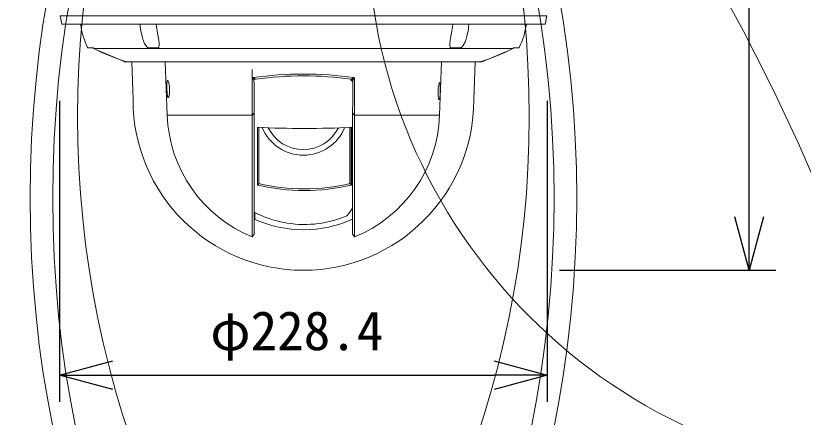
# Model space of a CAD drawing. Units: millimetres, scale not verified. Extents: x -184 to 140, y -117 to 117.
# Drawn here: x -35.48 to 1.49, y 26.83 to 45.66 of the extents above; entities that cross this region are included whole.
import ezdxf
from ezdxf.enums import TextEntityAlignment as Align

# ---------------------------------------------------------------- set-up
doc = ezdxf.new("R2010")
doc.units = ezdxf.units.MM
doc.header["$LTSCALE"] = 0.125
doc.layers.add('0-0_0', color=7, linetype='Continuous')
doc.layers.add('0-5_SUNPO', color=7, linetype='Continuous')
doc.layers.add('0-4_GAIKEI', color=1, linetype='Continuous', lineweight=18)
doc.styles.add('ＭＳ ゴシック', font='')
doc.styles.get('ＭＳ ゴシック').set_extended_font_data('MS Gothic')

# ---------------------------------------------------------------- blocks, each defined once
blk = doc.blocks.new('_Open30')
at = {"layer": '0-0_0'}
blk.add_line((0, 0), (-1, 0), dxfattribs=at)
blk.add_lwpolyline([(-1, 0.26795), (0, 0), (-1, -0.26795)], dxfattribs=at)
blk = doc.blocks.new('D1')
at = {"layer": '0-5_SUNPO'}
for p, q in [((31.0663, 409.1809), (31.0663, 395.054)), ((53.9663, 409.1809), (53.9663, 395.054)), ((33.5663, 396.304), (51.4663, 396.304))]:
    blk.add_line(p, q, dxfattribs=at)
at = {"layer": '0-5_SUNPO', "xscale": 2.5, "yscale": 2.5, "rotation": 180}
blk.add_blockref('_Open30', (31.0663, 396.304), dxfattribs=at)
at = {"layer": '0-5_SUNPO', "xscale": 2.5, "yscale": 2.5}
blk.add_blockref('_Open30', (53.9663, 396.304), dxfattribs=at)
at = {"layer": '0-5_SUNPO', "style": 'ＭＳ ゴシック'}
blk.add_text('φ228.4', height=1.833, dxfattribs=at).set_placement((38.1413, 396.929), align=Align.BOTTOM_LEFT)
blk = doc.blocks.new('D2')
at = {"layer": '0-5_SUNPO'}
for p, q in [((54.5327, 436.9693), (64.6932, 436.9693)), ((63.4432, 403.7293), (63.4432, 434.4693)), ((54.5327, 401.2293), (64.6932, 401.2293))]:
    blk.add_line(p, q, dxfattribs=at)
at = {"layer": '0-5_SUNPO', "xscale": 2.5, "yscale": 2.5}
for p, rotation in [((63.4432, 436.9693), 90), ((63.4432, 401.2293), 270)]:
    blk.add_blockref('_Open30', p, dxfattribs=dict(at, rotation=rotation))
at = {"layer": '0-5_SUNPO', "style": 'ＭＳ ゴシック'}
blk.add_text('357.4', height=1.833, rotation=90, dxfattribs=at).set_placement((62.8182, 415.9743), align=Align.BOTTOM_LEFT)

msp = doc.modelspace()

# ---------------------------------------------------------------- linework, layer by layer
at = {"layer": '0-4_GAIKEI'}
for p, q in [((-33.3964, 45.6642), (-10.5523, 45.6642)), ((-12.1388, 44.1342), (-31.81, 44.1342)), ((-29.2298, 44.1575), (-29.2253, 44.1574)), ((-29.2253, 44.1574), (-29.0204, 44.1574)), ((-29.0205, 44.1574), (-28.8099, 44.1574)), ((-28.8099, 44.1574), (-28.8051, 44.1575)), ((-15.0388, 44.1574), (-15.0436, 44.1575)), ((-14.8283, 44.1574), (-15.0388, 44.1574)), ((-14.6234, 44.1574), (-14.8283, 44.1574)), ((-14.6189, 44.1575), (-14.6234, 44.1574)), ((-28.458, 43.5062), (-28.3705, 41.0008)), ((-15.4908, 43.5062), (-15.5783, 41.0008)), ((-24.3744, 35.2912), (-24.3744, 43.1439)), ((-24.2955, 42.666), (-24.3744, 42.7148)), ((-19.7137, 42.6966), (-19.6533, 42.631)), ((-19.5744, 42.7148), (-19.6532, 42.666)), ((-19.5744, 42.7148), (-19.5744, 35.2912)), ((-24.2848, 41.0933), (-24.3744, 41.0266)), ((-24.2846, 41.068), (-24.3744, 41.0008)), ((-24.2846, 41.068), (-24.2848, 41.0933)), ((-24.2846, 41.068), (-24.2845, 41.0061)), ((-19.6641, 41.068), (-19.6639, 41.0933)), ((-19.6641, 41.068), (-19.5744, 41.0008)), ((-19.6639, 41.0933), (-19.5744, 41.0266)), ((-24.3744, 41.0008), (-28.3705, 41.0008)), ((-15.5783, 41.0008), (-19.5744, 41.0008)), ((-24.1294, 40.4326), (-24.1294, 37.7226)), ((-24.0744, 40.4297), (-24.0744, 37.7755)), ((-19.7892, 40.4289), (-19.7892, 37.7852)), ((-19.7744, 40.4297), (-19.7744, 37.7755)), ((-19.7194, 37.7226), (-19.7194, 40.4326)), ((-24.0744, 37.7755), (-24.1294, 37.7226)), ((-19.7194, 37.7226), (-19.7744, 37.7755)), ((-19.6643, 36.6054), (-19.6709, 36.6212)), ((-24.2744, 36.3992), (-24.2844, 36.3992)), ((-24.2744, 36.1184), (-24.2744, 36.4428)), ((-24.2566, 36.1104), (-24.2568, 36.4338)), ((-19.6643, 36.1229), (-19.6643, 35.4168)), ((-19.6643, 35.4168), (-19.5744, 35.2912))]:
    msp.add_line(p, q, dxfattribs=at)
at = {"layer": '0-4_GAIKEI', "color": 7}
for p, q in [((-33.3244, 45.2642), (-33.3964, 45.6642)), ((-10.6244, 45.2642), (-10.5523, 45.6642)), ((-33.3244, 45.2642), (-10.6244, 45.2642)), ((-32.0635, 44.1542), (-31.8423, 44.1542)), ((-30.3932, 43.5123), (-31.6139, 44.0354)), ((-13.5555, 43.5123), (-12.3349, 44.0354)), ((-11.8853, 44.1542), (-12.1064, 44.1542)), ((-30.25, 43.5042), (-30.2407, 43.5042)), ((-29.9744, 41.7242), (-30.0365, 43.5042)), ((-13.6991, 43.5042), (-14.7122, 43.5042)), ((-13.9744, 41.7242), (-13.9122, 43.5042)), ((-13.6987, 43.5042), (-13.708, 43.5042)), ((-13.5555, 43.5123), (-13.5558, 43.5123))]:
    msp.add_line(p, q, dxfattribs=at)
at = {"layer": '0-4_GAIKEI'}
for points in [[(-29.5835, 44.8458), (-29.5686, 44.7722), (-29.5513, 44.6988), (-29.5334, 44.6328), (-29.5132, 44.5674), (-29.4891, 44.4993), (-29.4613, 44.4313), (-29.4295, 44.3647), (-29.4023, 44.3157), (-29.3716, 44.2683), (-29.3486, 44.2378), (-29.3228, 44.2089), (-29.2926, 44.1824), (-29.2812, 44.1717), (-29.2676, 44.1646), (-29.2545, 44.1606), (-29.2298, 44.1575)], [(-28.7779, 44.1824), (-28.7702, 44.1949), (-28.7642, 44.2086), (-28.7597, 44.223), (-28.7541, 44.2502), (-28.751, 44.2783), (-28.7497, 44.3102), (-28.75, 44.3425), (-28.7542, 44.4083), (-28.7617, 44.4758), (-28.768, 44.5211), (-28.7827, 44.6122), (-28.7964, 44.6897), (-28.8257, 44.8459)], [(-15.0708, 44.1824), (-15.0786, 44.1949), (-15.0845, 44.2086), (-15.089, 44.223), (-15.0946, 44.2502), (-15.0977, 44.2783), (-15.0991, 44.3102), (-15.0988, 44.3425), (-15.0946, 44.4083), (-15.087, 44.4758), (-15.0807, 44.5211), (-15.0661, 44.6122), (-15.0523, 44.6897), (-15.023, 44.8459)], [(-14.2652, 44.8458), (-14.2802, 44.7722), (-14.2975, 44.6988), (-14.3153, 44.6328), (-14.3355, 44.5674), (-14.3596, 44.4993), (-14.3874, 44.4313), (-14.4192, 44.3647), (-14.4464, 44.3157), (-14.4771, 44.2683), (-14.5002, 44.2378), (-14.5259, 44.2089), (-14.5561, 44.1824)], [(-28.8051, 44.1575), (-28.7937, 44.1589), (-28.789, 44.1606), (-28.7835, 44.1648), (-28.7798, 44.172), (-28.7779, 44.1824)], [(-15.0436, 44.1575), (-15.0551, 44.1589), (-15.0598, 44.1606), (-15.0653, 44.1648), (-15.0689, 44.172), (-15.0708, 44.1824)], [(-14.5561, 44.1824), (-14.5676, 44.1717), (-14.5811, 44.1646), (-14.5943, 44.1606), (-14.6189, 44.1575)], [(-28.3852, 42.2242), (-28.3875, 42.3304), (-28.3869, 42.4281), (-28.3843, 42.4898), (-28.3798, 42.5412), (-28.3758, 42.569), (-28.3709, 42.5913), (-28.3656, 42.6072), (-28.3597, 42.6179), (-28.3546, 42.6226), (-28.3492, 42.6242)], [(-28.3492, 42.6242), (-28.3451, 42.6233), (-28.3364, 42.6167), (-28.3295, 42.6074), (-28.3225, 42.5944), (-28.3083, 42.5579), (-28.2976, 42.5208), (-28.2874, 42.4763), (-28.2776, 42.4218), (-28.2694, 42.3615), (-28.263, 42.2938), (-28.2591, 42.2242)], [(-24.3744, 42.7148), (-24.3723, 42.7302), (-24.3662, 42.7439), (-24.3552, 42.756), (-24.3416, 42.7627), (-24.3365, 42.7638)], [(-24.2824, 42.7019), (-24.2734, 42.7085), (-24.2618, 42.7109), (-24.2533, 42.7099), (-24.2471, 42.7076), (-24.2435, 42.7051)], [(-19.6663, 42.7019), (-19.6753, 42.7085), (-19.687, 42.7109), (-19.6954, 42.7099), (-19.7016, 42.7076), (-19.7052, 42.7051)], [(-19.5744, 42.7148), (-19.5765, 42.7302), (-19.5825, 42.7439), (-19.5936, 42.756), (-19.6071, 42.7627), (-19.6122, 42.7638)], [(-15.5749, 42.5242), (-15.5792, 42.5228), (-15.5837, 42.5187), (-15.5885, 42.5118), (-15.5967, 42.4943), (-15.6053, 42.4694), (-15.6146, 42.435), (-15.6236, 42.393), (-15.6322, 42.3423), (-15.6399, 42.2853), (-15.6474, 42.2068), (-15.6519, 42.1242)], [(-15.5515, 42.1242), (-15.5487, 42.2304), (-15.5481, 42.3281), (-15.5495, 42.3959), (-15.5528, 42.4509), (-15.5582, 42.4913), (-15.5626, 42.5087), (-15.5678, 42.5196), (-15.5724, 42.5237), (-15.5749, 42.5242)], [(-28.3209, 41.8242), (-28.3257, 41.8254), (-28.3304, 41.8289), (-28.335, 41.8348), (-28.3438, 41.8535), (-28.352, 41.8813), (-28.3594, 41.9178), (-28.3691, 41.9875), (-28.377, 42.0721), (-28.3852, 42.2242)], [(-28.2591, 42.2242), (-28.258, 42.1521), (-28.2598, 42.0827), (-28.2667, 41.9939), (-28.2778, 41.9207), (-28.29, 41.8714), (-28.2966, 41.8532), (-28.3033, 41.8393), (-28.3102, 41.8299), (-28.317, 41.825), (-28.3209, 41.8242)], [(-15.6519, 42.1242), (-15.6532, 42.0522), (-15.6521, 41.9828), (-15.6467, 41.8939), (-15.6378, 41.8207), (-15.6279, 41.7714), (-15.6171, 41.7393), (-15.6098, 41.7277), (-15.6061, 41.725), (-15.603, 41.7242)], [(-15.603, 41.7242), (-15.6013, 41.7244), (-15.598, 41.7262), (-15.5931, 41.7324), (-15.5885, 41.7426), (-15.5816, 41.7667), (-15.5753, 41.8001), (-15.5674, 41.8634), (-15.5607, 41.9424), (-15.5515, 42.1242)], [(-19.6641, 41.068), (-19.6643, 41.0061), (-19.6643, 35.4168)], [(-24.2845, 41.0061), (-24.2844, 35.4168), (-24.3744, 35.2912)], [(-24.2844, 36.4479), (-24.1004, 36.3577), (-23.9129, 36.2746), (-23.8178, 36.2357), (-23.722, 36.1987), (-23.6256, 36.1636), (-23.5286, 36.1305), (-23.3719, 36.0813), (-23.2136, 36.0372), (-23.0539, 35.9981), (-22.8931, 35.9642), (-22.7313, 35.9354), (-22.5504, 35.9096), (-22.3688, 35.8903), (-22.1866, 35.8776), (-22.004, 35.8714), (-21.8213, 35.8718), (-21.6388, 35.8788), (-21.4566, 35.8924), (-21.275, 35.9126), (-21.0943, 35.9392), (-20.9949, 35.9567), (-20.8957, 35.9762), (-20.6988, 36.021), (-20.5038, 36.0734), (-20.311, 36.1335), (-20.1207, 36.2009), (-19.9333, 36.2756)]]:
    msp.add_lwpolyline(points, dxfattribs=at)
at = {"layer": '0-4_GAIKEI', "color": 7}
for points in [[(-13.5949, 43.5042), (-13.5951, 43.5042), (-30.3538, 43.5042)], [(-13.6853, 43.5062), (-29.2487, 43.5062), (-30.2634, 43.5062)]]:
    msp.add_lwpolyline(points, dxfattribs=at)
at = {"layer": '0-4_GAIKEI'}
for centre, radius in [((-86.974, -0.1627), 96.7879), ((43.0252, -0.1627), 96.7879), ((-64.2299, 37.1109), 54.0276), ((-63.1672, 37.1109), 54.0276), ((19.2185, 37.1109), 54.0276), ((20.2812, 37.1109), 54.0276), ((-58.3442, 40.932), 46.9747), ((14.3954, 40.932), 46.9747), ((7.0319, 49.9357), 26.0026)]:
    msp.add_circle(centre, radius, dxfattribs=at)
at = {"layer": '0-4_GAIKEI', "color": 7}
for centre, radius, start, end in [((-28.776, 45.798), 3.7034, 188.28762, 205.86503), ((-15.1727, 45.798), 3.7034, 334.13496, 351.71237), ((-32.0635, 44.2042), 0.05, 205.86503, 270), ((-31.6687, 44.3989), 0.3, 234.64087, 241.91016), ((-28.0404, 51.1986), 8.0073, 241.91559, 253.88126), ((-15.9084, 51.1986), 8.0073, 286.11874, 298.0844), ((-12.28, 44.3989), 0.3, 298.08985, 305.36195), ((-11.8853, 44.2042), 0.05, 270, 334.13496), ((-30.3538, 43.6042), 0.1, 246.80146, 270.00005), ((-13.5949, 43.6042), 0.1, 269.99994, 293.19854), ((-21.9744, 41.7242), 8, 180.00001, 359.99998)]:
    msp.add_arc(centre, radius, start, end, dxfattribs=at)
at = {"layer": '0-4_GAIKEI'}
for centre, radius, start, end in [((-24.6014, 45.7848), 5.0699, 185.92546, 190.67365), ((-23.8406, 45.785), 5.0728, 185.92443, 190.66885), ((-20.0081, 45.785), 5.0728, 349.33115, 354.07557), ((-19.2474, 45.7848), 5.0699, 349.32635, 354.07454), ((-17.5963, 53.6033), 12.7642, 238.12608, 238.76079), ((855.4361, 47.8809), 879.7471, 180.33963, 180.44206), ((-24.2429, 42.6673), 0.0526, 138.79301, 181.43133), ((-24.5792, 42.3639), 0.4787, 42.45183, 45.46225), ((-24.2102, 42.6489), 0.0413, 98.12795, 112.61972), ((-7.2117, 54.1187), 16.9772, 222.28917, 222.87255), ((-26.3521, 53.6028), 12.7636, 301.23919, 301.87394), ((-19.7386, 42.6489), 0.0413, 67.38029, 81.87206), ((-19.3695, 42.364), 0.4787, 134.53775, 137.54818), ((-19.7058, 42.6673), 0.0526, 358.56867, 41.20702), ((-899.3829, 47.8809), 879.7452, 359.55794, 359.66036), ((-21.9744, 41.2242), 6.4, 182, 247.97568), ((-21.9744, 41.2242), 6.4, 292.02431, 358), ((-21.9744, 41.2242), 2.1, 202.46589, 337.3935), ((-21.9769, 41.2242), 1.84, 206.30013, 333.55449), ((-29.5619, 43.8573), 12.2552, 321.78257, 323.86376), ((-24.2443, 36.1379), 0.0301, 180.14389, 245.80988), ((-21.9744, 41.2242), 5.5999, 245.75003, 245.93893), ((-21.9744, 41.2242), 5.6, 245.9494, 294.36261)]:
    msp.add_arc(centre, radius, start, end, dxfattribs=at)
for centre, major_axis, ratio, start_param, end_param in [((-21.9744, 40.5825), (6.3812, 0), 0.367974, 1.1916089, 1.9499858), ((-21.9744, 40.567), (6.1896, 0), 0.367949, 1.2002119, 1.9413859), ((-21.9244, 41.2243), (6.1003, 0), 0.13918, 4.342555, 5.0822171), ((-21.9244, 41.2246), (6.1003, 0), 0.615693, 4.3425533, 5.0822155), ((-21.9244, 41.2249), (5.9805, 0), 0.61572, 4.3446587, 5.0801219)]:
    msp.add_ellipse(centre, major_axis=major_axis, ratio=ratio, start_param=start_param, end_param=end_param, dxfattribs=at)

# ---------------------------------------------------------------- block references
at = {"layer": '0-5_SUNPO'}
for name in ['D2', 'D1']:
    msp.add_blockref(name, (-64.4907, -367.5051), dxfattribs=at)

doc.saveas('drawing.dxf')
